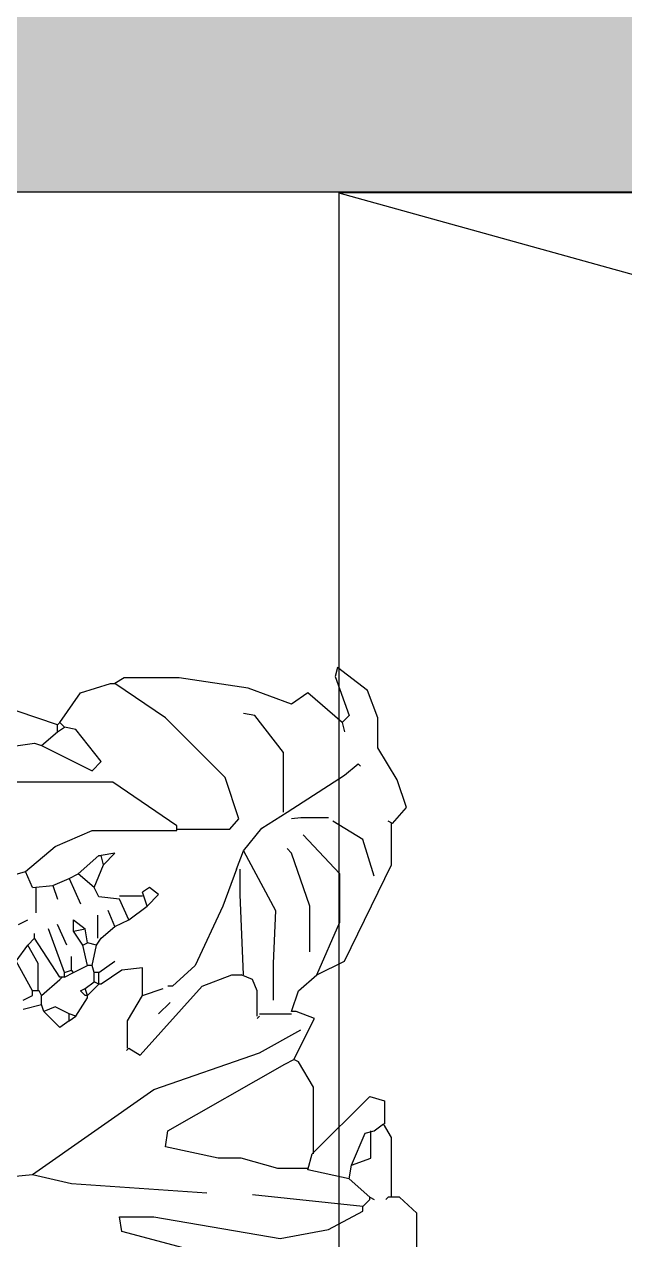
# Model space of a CAD drawing. Header units: metres. Extents: x 1769 to 3632, y 809 to 2652.
# Drawn here: x 2678.7051 to 2678.9183, y 1870.4688 to 1870.9007 of the extents above; entities that cross this region are included whole.
import ezdxf

# ---------------------------------------------------------------- set-up
doc = ezdxf.new("R2010")
doc.units = ezdxf.units.M
doc.header["$LTSCALE"] = 10
for name, color, linetype in [('A-FLOR-LEVL', 2, 'Continuous'), ('A-FURN-FIXD', 8, 'Continuous'), ('A-WALL', 6, 'Continuous'), ('A-WALL-PATT', 8, 'Continuous'), ('L-PLNT', 66, 'Continuous')]:
    doc.layers.add(name, color=color, linetype=linetype)

# ---------------------------------------------------------------- blocks, each defined once
blk = doc.blocks.new('GARRA DE LEON')
at = {"layer": 'L-PLNT', "color": 65, "linetype": 'Continuous'}
for p, q in [((1272.9747, 334.9679), (1272.9706, 334.9514)), ((1273.0286, 334.9265), (1272.9747, 334.9679)), ((1272.5109, 334.9224), (1272.5648, 334.9389)), ((1272.5648, 334.9389), (1272.573, 334.9389)), ((1272.5896, 334.9493), (1272.573, 334.9389)), ((1272.6642, 334.8768), (1272.573, 334.9389)), ((1272.689, 334.9493), (1272.5896, 334.9493)), ((1272.8132, 334.9306), (1272.689, 334.9493)), ((1272.9706, 334.9514), (1272.9954, 334.881)), ((1272.4695, 334.8644), (1272.2976, 334.9224)), ((1272.4736, 334.8685), (1272.5109, 334.9224)), ((1272.8919, 334.9017), (1272.8132, 334.9306)), ((1272.9209, 334.9224), (1272.8919, 334.9017)), ((1272.983, 334.8685), (1272.9209, 334.9224)), ((1273.0472, 334.8768), (1273.0286, 334.9265)), ((1272.7718, 334.7691), (1272.6642, 334.8768)), ((1272.8256, 334.881), (1272.805, 334.8851)), ((1272.8774, 334.8147), (1272.8256, 334.881)), ((1272.9954, 334.881), (1272.983, 334.8685)), ((1273.0472, 334.823), (1273.0472, 334.8768)), ((1272.4405, 334.8271), (1272.4695, 334.852)), ((1272.4695, 334.8644), (1272.4736, 334.8685)), ((1272.4695, 334.852), (1272.4695, 334.8644)), ((1272.4695, 334.852), (1272.4819, 334.8602)), ((1272.4819, 334.8602), (1272.4736, 334.8685)), ((1272.5026, 334.8561), (1272.4819, 334.8602)), ((1272.5482, 334.7981), (1272.5026, 334.8561)), ((1272.983, 334.8685), (1272.9872, 334.852)), ((1272.3121, 334.8147), (1272.4281, 334.8313)), ((1272.4281, 334.8313), (1272.4405, 334.8271)), ((1272.4405, 334.8271), (1272.5316, 334.7816)), ((1272.8774, 334.707), (1272.8774, 334.8147)), ((1273.0824, 334.765), (1273.0472, 334.823)), ((1272.5316, 334.7816), (1272.5482, 334.7981)), ((1272.9872, 334.7733), (1273.012, 334.794)), ((1273.012, 334.794), (1273.0162, 334.7898)), ((1272.5689, 334.7609), (1272.3908, 334.7609)), ((1272.6849, 334.6822), (1272.5689, 334.7609)), ((1272.7967, 334.6946), (1272.7718, 334.7691)), ((1272.8836, 334.707), (1272.9872, 334.7733)), ((1273.099, 334.7153), (1273.0824, 334.765)), ((1272.7801, 334.676), (1272.7967, 334.6946)), ((1272.8381, 334.678), (1272.8836, 334.707)), ((1272.9085, 334.6967), (1272.8919, 334.6946)), ((1272.9582, 334.6967), (1272.9085, 334.6967)), ((1273.0741, 334.6863), (1273.099, 334.7153)), ((1272.4654, 334.6449), (1272.5316, 334.6739)), ((1272.5316, 334.6739), (1272.6849, 334.6739)), ((1272.6849, 334.6739), (1272.6849, 334.6822)), ((1272.6849, 334.676), (1272.7801, 334.676)), ((1272.805, 334.6366), (1272.8381, 334.678)), ((1273.0203, 334.6573), (1272.9665, 334.6905)), ((1273.0741, 334.6863), (1273.0658, 334.6905)), ((1273.0721, 334.6118), (1273.0721, 334.6863)), ((1272.9789, 334.5952), (1272.9126, 334.6656)), ((1273.041, 334.5911), (1273.0203, 334.6573)), ((1272.4115, 334.5994), (1272.4654, 334.6449)), ((1272.5068, 334.5952), (1272.544, 334.6283)), ((1272.544, 334.6283), (1272.5482, 334.6283)), ((1272.573, 334.6325), (1272.5482, 334.6283)), ((1272.5523, 334.6118), (1272.5482, 334.6283)), ((1272.5523, 334.6118), (1272.573, 334.6325)), ((1272.7925, 334.6035), (1272.805, 334.6366)), ((1272.805, 334.6366), (1272.8629, 334.529)), ((1272.8919, 334.6325), (1272.8836, 334.6408)), ((1272.925, 334.5372), (1272.8919, 334.6325)), ((1272.5358, 334.5704), (1272.5523, 334.6118)), ((1272.9872, 334.4378), (1273.0721, 334.6118)), ((1272.3825, 334.5911), (1272.4115, 334.5994)), ((1272.424, 334.5704), (1272.4115, 334.5994)), ((1272.4612, 334.5745), (1272.4902, 334.5869)), ((1272.4902, 334.5869), (1272.5068, 334.5952)), ((1272.4902, 334.5869), (1272.5109, 334.5414)), ((1272.5358, 334.5704), (1272.5068, 334.5952)), ((1272.7925, 334.6035), (1272.7677, 334.5372)), ((1272.7987, 334.5579), (1272.7987, 334.6035)), ((1272.9789, 334.5082), (1272.9789, 334.5952)), ((1272.424, 334.5704), (1272.4612, 334.5745)), ((1272.4302, 334.5704), (1272.4302, 334.5248)), ((1272.4612, 334.5745), (1272.4695, 334.5497)), ((1272.544, 334.5538), (1272.5358, 334.5704)), ((1272.6352, 334.5704), (1272.6227, 334.5621)), ((1272.631, 334.5372), (1272.6227, 334.5621)), ((1272.6517, 334.5579), (1272.6352, 334.5704)), ((1272.5813, 334.5497), (1272.544, 334.5538)), ((1272.5813, 334.5559), (1272.6227, 334.5559)), ((1272.5979, 334.5124), (1272.5813, 334.5497)), ((1272.631, 334.5372), (1272.6517, 334.5579)), ((1272.805, 334.413), (1272.7987, 334.5579)), ((1272.542, 334.4793), (1272.542, 334.5207)), ((1272.573, 334.5), (1272.5606, 334.529)), ((1272.5979, 334.5124), (1272.631, 334.5372)), ((1272.7677, 334.5372), (1272.718, 334.4296)), ((1272.8629, 334.529), (1272.8588, 334.4337)), ((1272.925, 334.4544), (1272.925, 334.5372)), ((1272.3991, 334.5041), (1272.4157, 334.5124)), ((1272.4861, 334.4668), (1272.4695, 334.5041)), ((1272.4985, 334.4917), (1272.4985, 334.5124)), ((1272.4985, 334.5124), (1272.5192, 334.4958)), ((1272.5482, 334.4793), (1272.573, 334.5)), ((1272.573, 334.5), (1272.5979, 334.5124)), ((1272.9375, 334.413), (1272.9789, 334.5082)), ((1272.4157, 334.4668), (1272.4281, 334.4793)), ((1272.4281, 334.4793), (1272.4281, 334.4875)), ((1272.4736, 334.4089), (1272.4281, 334.4793)), ((1272.4819, 334.4171), (1272.4529, 334.4958)), ((1272.4985, 334.4917), (1272.5192, 334.4958)), ((1272.515, 334.4668), (1272.4985, 334.4917)), ((1272.5234, 334.471), (1272.5192, 334.4958)), ((1272.5399, 334.4668), (1272.5482, 334.4793)), ((1272.395, 334.4378), (1272.4157, 334.4668)), ((1272.4343, 334.4337), (1272.4157, 334.4668)), ((1272.515, 334.4668), (1272.5234, 334.471)), ((1272.5234, 334.4296), (1272.515, 334.4668)), ((1272.5399, 334.4668), (1272.5234, 334.471)), ((1272.5316, 334.4296), (1272.5399, 334.4668)), ((1272.424, 334.384), (1272.395, 334.4378)), ((1272.4343, 334.384), (1272.4343, 334.4337)), ((1272.4944, 334.4213), (1272.4944, 334.4461)), ((1272.544, 334.4171), (1272.573, 334.4378)), ((1272.8588, 334.4337), (1272.8588, 334.3674)), ((1272.9375, 334.413), (1272.9872, 334.4378)), ((1272.4736, 334.4047), (1272.4778, 334.4089)), ((1272.4778, 334.4089), (1272.4736, 334.4089)), ((1272.4819, 334.4089), (1272.4778, 334.4089)), ((1272.4819, 334.4171), (1272.4944, 334.4213)), ((1272.4819, 334.4089), (1272.4985, 334.4171)), ((1272.4819, 334.4089), (1272.4819, 334.4171)), ((1272.4985, 334.4171), (1272.4944, 334.4213)), ((1272.4985, 334.4171), (1272.5234, 334.4296)), ((1272.5316, 334.4296), (1272.5234, 334.4296)), ((1272.5358, 334.4171), (1272.5316, 334.4296)), ((1272.5358, 334.4006), (1272.5358, 334.4171)), ((1272.544, 334.4171), (1272.5358, 334.4171)), ((1272.544, 334.4006), (1272.544, 334.4171)), ((1272.5855, 334.4213), (1272.5482, 334.3964)), ((1272.6227, 334.4254), (1272.5855, 334.4213)), ((1272.6227, 334.3757), (1272.6227, 334.4254)), ((1272.718, 334.4296), (1272.6766, 334.3923)), ((1272.7304, 334.3923), (1272.7842, 334.413)), ((1272.7842, 334.413), (1272.8008, 334.413)), ((1272.8215, 334.4047), (1272.8008, 334.413)), ((1272.9043, 334.384), (1272.9375, 334.413)), ((1272.4405, 334.3757), (1272.4736, 334.4047)), ((1272.5109, 334.384), (1272.5192, 334.3882)), ((1272.5192, 334.3882), (1272.5358, 334.4006)), ((1272.5234, 334.3757), (1272.5192, 334.3882)), ((1272.5234, 334.3757), (1272.544, 334.3964)), ((1272.544, 334.3964), (1272.5358, 334.4006)), ((1272.544, 334.3964), (1272.544, 334.4006)), ((1272.5482, 334.3964), (1272.544, 334.3964)), ((1272.6186, 334.2681), (1272.7304, 334.3923)), ((1272.6227, 334.3757), (1272.66, 334.3882)), ((1272.6766, 334.3923), (1272.6683, 334.3923)), ((1272.8298, 334.384), (1272.8215, 334.4047)), ((1272.4074, 334.3674), (1272.424, 334.3757)), ((1272.424, 334.3757), (1272.424, 334.384)), ((1272.4364, 334.384), (1272.424, 334.384)), ((1272.4405, 334.3757), (1272.4364, 334.384)), ((1272.4405, 334.3592), (1272.4405, 334.3757)), ((1272.5026, 334.3385), (1272.5234, 334.3716)), ((1272.5192, 334.3757), (1272.5109, 334.384)), ((1272.5234, 334.3757), (1272.5192, 334.3757)), ((1272.5234, 334.3716), (1272.5234, 334.3757)), ((1272.5958, 334.3302), (1272.6227, 334.3757)), ((1272.8298, 334.3385), (1272.8298, 334.384)), ((1272.8919, 334.3467), (1272.9043, 334.384)), ((1272.4074, 334.3509), (1272.4405, 334.3592)), ((1272.4447, 334.3467), (1272.4405, 334.3592)), ((1272.4654, 334.355), (1272.4447, 334.3467)), ((1272.4736, 334.3177), (1272.4447, 334.3467)), ((1272.4902, 334.3426), (1272.4654, 334.355)), ((1272.4902, 334.3302), (1272.4902, 334.3426)), ((1272.5026, 334.3385), (1272.4902, 334.3426)), ((1272.6517, 334.3426), (1272.6724, 334.3633)), ((1272.834, 334.3426), (1272.8919, 334.3426)), ((1272.9002, 334.3467), (1272.8919, 334.3467)), ((1272.9333, 334.3343), (1272.9002, 334.3467)), ((1272.4902, 334.3302), (1272.4736, 334.3177)), ((1272.4902, 334.3302), (1272.5026, 334.3385)), ((1272.5958, 334.2805), (1272.5958, 334.3302)), ((1272.834, 334.3385), (1272.8298, 334.3343)), ((1272.8961, 334.2598), (1272.9333, 334.3343)), ((1272.834, 334.2722), (1272.9085, 334.3136)), ((1272.5979, 334.2805), (1272.5938, 334.2763)), ((1272.5979, 334.2805), (1272.6186, 334.2681)), ((1272.6434, 334.2059), (1272.834, 334.2722)), ((1272.8795, 334.2515), (1272.8961, 334.2598)), ((1272.9043, 334.2556), (1272.8961, 334.2598)), ((1272.9313, 334.2101), (1272.9043, 334.2556)), ((1272.6683, 334.1314), (1272.8795, 334.2515)), ((1272.424, 334.0527), (1272.6434, 334.2059)), ((1272.9292, 334.09), (1273.0327, 334.1935)), ((1272.9313, 334.09), (1272.9313, 334.2101)), ((1273.0327, 334.1935), (1273.0596, 334.1852)), ((1273.0596, 334.1852), (1273.0596, 334.1438)), ((1272.6642, 334.1024), (1272.6683, 334.1314)), ((1272.9996, 334.0693), (1273.0244, 334.1273)), ((1273.0244, 334.1273), (1273.041, 334.1314)), ((1273.0348, 334.0817), (1273.0348, 334.1314)), ((1273.041, 334.1314), (1273.0576, 334.1438)), ((1273.0721, 334.119), (1273.0576, 334.1438)), ((1272.7594, 334.0817), (1272.6642, 334.1024)), ((1273.0721, 334.0113), (1273.0721, 334.119)), ((1272.8008, 334.0817), (1272.7594, 334.0817)), ((1272.8671, 334.0631), (1272.8008, 334.0817)), ((1272.9209, 334.061), (1272.9292, 334.09)), ((1272.9996, 334.0693), (1273.0348, 334.0817)), ((1272.9209, 334.0631), (1272.8671, 334.0631)), ((1272.9954, 334.0444), (1272.9209, 334.061)), ((1272.9954, 334.0444), (1272.9996, 334.0693)), ((1272.3867, 334.0486), (1272.424, 334.0527)), ((1272.424, 334.0527), (1272.4944, 334.0361)), ((1272.4944, 334.0361), (1272.7387, 334.0196)), ((1273.0327, 334.0113), (1272.9954, 334.0444)), ((1273.0203, 333.9947), (1272.8215, 334.0154)), ((1273.0203, 333.9947), (1273.0327, 334.0072)), ((1273.0203, 333.9865), (1273.0203, 333.9947)), ((1273.0327, 334.0072), (1273.0327, 334.0113)), ((1273.0327, 334.0113), (1273.041, 334.0072)), ((1273.0658, 334.0113), (1273.0617, 334.0072)), ((1273.0866, 334.0113), (1273.0658, 334.0113)), ((1273.1176, 333.9823), (1273.0866, 334.0113)), ((1272.5813, 333.9761), (1272.6434, 333.9761)), ((1272.5855, 333.9492), (1272.5813, 333.9761)), ((1272.6434, 333.9761), (1272.8712, 333.9368)), ((1272.9582, 333.9533), (1273.0203, 333.9865)), ((1273.1176, 333.8581), (1273.1176, 333.9823)), ((1273.0244, 333.8332), (1272.5855, 333.9492)), ((1272.8712, 333.9368), (1272.9582, 333.9533))]:
    blk.add_line(p, q, dxfattribs=at)

msp = doc.modelspace()

# ---------------------------------------------------------------- hatches: boundary and pattern name
at = {"layer": 'A-WALL-PATT', "ltscale": 0.01}
h = msp.add_hatch(color=256, dxfattribs=at)
h.dxf.hatch_style = 1
h.paths.add_polyline_path([(2687.7034, 1874.19114), (2687.8534, 1874.19114), (2687.8534, 1871.79083), (2687.7034, 1871.79083), (2687.70344, 1873.54084), (2685.8034, 1873.54084), (2685.8034, 1872.15374), (2685.8034, 1870.99083), (2687.8534, 1870.99083), (2687.8534, 1867.74082), (2688.21664, 1867.74082), (2688.21664, 1867.59082), (2687.8534, 1867.59053), (2687.8534, 1867.09053), (2687.7034, 1867.09053), (2687.7034, 1867.59053), (2683.78783, 1867.59082), (2683.78783, 1867.09082), (2683.63783, 1867.09082), (2683.63783, 1867.74082), (2685.6534, 1867.74082), (2685.6534, 1868.69083), (2685.8034, 1868.69083), (2685.8034, 1867.74082), (2687.7034, 1867.74082), (2687.7034, 1870.84083), (2685.8034, 1870.84083), (2685.8034, 1869.49083), (2685.6534, 1869.49083), (2685.6534, 1870.84083), (2675.84442, 1870.84101), (2675.84442, 1870.99101), (2685.6534, 1870.99083), (2685.6534, 1872.15374), (2685.6534, 1874.04084), (2683.63783, 1874.04084), (2683.63783, 1874.19084), (2685.8034, 1874.19084), (2685.8034, 1873.691), (2687.70344, 1873.691)])

# ---------------------------------------------------------------- linework, layer by layer
at = {"layer": 'A-FLOR-LEVL', "ltscale": 0.01}
msp.add_lwpolyline([(2680.1167, 1870.84083), (2678.8167, 1870.84083), (2678.8167, 1869.04082), (2680.1167, 1869.04082)], close=True, dxfattribs=at)
at = {"layer": 'A-FURN-FIXD'}
msp.add_lwpolyline([(2678.8167, 1870.84083), (2679.4667, 1870.66025), (2680.1167, 1870.84083)], dxfattribs=at)
at = {"layer": 'A-WALL', "ltscale": 0.01}
msp.add_lwpolyline([(2685.6534, 1870.84083), (2675.84442, 1870.84101), (2675.84442, 1870.99101), (2685.6534, 1870.99083)], dxfattribs=at)

# ---------------------------------------------------------------- block references
at = {"layer": 'L-PLNT', "color": 173, "xscale": 0.1967723582811821, "yscale": 0.1967723582811821, "zscale": 0.1967723582811821}
msp.add_blockref('GARRA DE LEON', (2428.33006, 1804.75968), dxfattribs=at)

doc.saveas('drawing.dxf')
